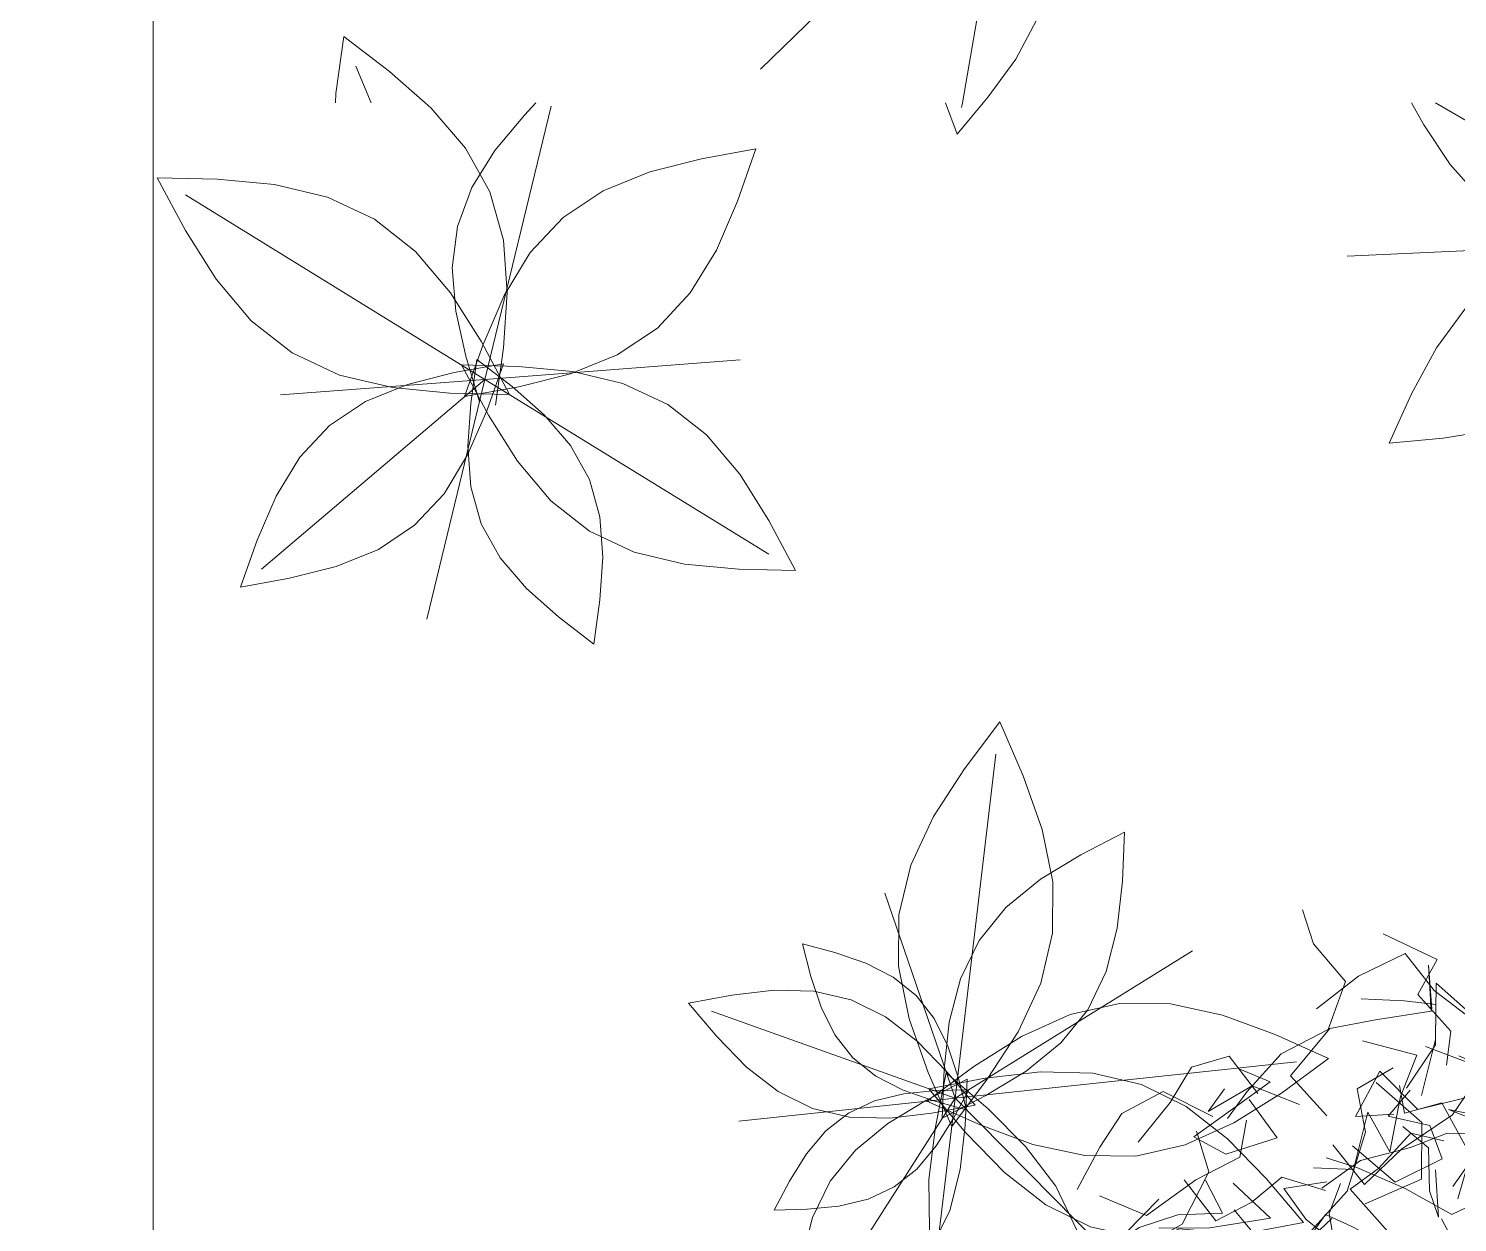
# Model space of a CAD drawing. Header units: metres. Extents: x 0 to 46.1, y -33.1 to 1.9.
# Drawn here: x 40.71 to 41.743, y -18.81 to -17.946 of the extents above; entities that cross this region are included whole.
import ezdxf

# ---------------------------------------------------------------- set-up
doc = ezdxf.new("R2010")
doc.units = ezdxf.units.M
doc.header["$LTSCALE"] = 0.02
doc.layers.add('AB_EXT_MASSIF', color=8, linetype='Continuous', lineweight=9)
doc.layers.add('BLOC_FEUILLAGE', color=7, linetype='Continuous', lineweight=13)
doc.layers.add('ARCHIBOOKS_ARBRE', color=7, linetype='Continuous')
doc.layers.add('CONTEXT', color=7, linetype='Continuous', lineweight=13, true_color=0x787878)

# ---------------------------------------------------------------- blocks, each defined once
blk = doc.blocks.new('AB_ALPHA_11ed163862f4b453')
at = {"layer": 'BLOC_FEUILLAGE', "color": 8, "lineweight": 13, "true_color": 0x878787, "transparency": 33554585}
for points in [[(-0.6101, 2.379), (-0.5543, 2.4008), (-0.4651, 2.4244), (-0.3693, 2.4151), (-0.2958, 2.4705), (-0.3072, 2.5593), (-0.2909, 2.6218)], [(-0.6303, 2.3969), (-0.6806, 2.4833), (-0.7651, 2.4905), (-0.832, 2.4614), (-0.9077, 2.4195)], [(-0.5392, 2.387), (-0.5459, 2.4718), (-0.614, 2.4924), (-0.6809, 2.4598), (-0.7688, 2.4313)], [(-0.2254, 2.2441), (-0.185, 2.2915), (-0.1989, 2.3795), (-0.1351, 2.4136), (-0.1919, 2.5056)], [(-0.1401, 2.2857), (-0.1701, 2.3697), (-0.178, 2.4545), (-0.2712, 2.466), (-0.3669, 2.4581)], [(-0.5583, 2.3868), (-0.5537, 2.301), (-0.6476, 2.3268), (-0.6791, 2.3848), (-0.5871, 2.3886), (-0.5089, 2.3927), (-0.5425, 2.4416)], [(-0.3086, 2.2487), (-0.2217, 2.2861), (-0.1814, 2.3468), (-0.2259, 2.3836), (-0.2895, 2.429)], [(-0.5849, 2.427), (-0.6322, 2.4089), (-0.5402, 2.4045), (-0.4871, 2.3296)], [(-0.192, 2.3443), (-0.1539, 2.4137), (-0.1954, 2.3413), (-0.2884, 2.383), (-0.3661, 2.4146), (-0.4723, 2.3819), (-0.4569, 2.2853)], [(-0.5824, 2.3578), (-0.6296, 2.3083), (-0.7183, 2.3175), (-0.8281, 2.312), (-0.8804, 2.3879)], [(-0.7426, 2.2207), (-0.7922, 2.2595), (-0.8495, 2.2676), (-0.7827, 2.2635), (-0.6906, 2.3167), (-0.6693, 2.3902)], [(-0.1076, 2.2005), (-0.1334, 2.2826), (-0.1599, 2.3788), (-0.2169, 2.2941), (-0.293, 2.2232)], [(-0.528, 2.2199), (-0.4693, 2.1777), (-0.3905, 2.2505), (-0.3962, 2.1688), (-0.3255, 2.2421), (-0.2606, 2.2887), (-0.3283, 2.364)], [(-0.5321, 2.1732), (-0.585, 2.2366), (-0.6551, 2.2284), (-0.7282, 2.2355), (-0.7361, 2.3288)], [(-0.8236, 2.2397), (-0.8816, 2.2586), (-0.9384, 2.3244), (-0.875, 2.306), (-0.7936, 2.3243)], [(-0.7037, 2.3074), (-0.7108, 2.2406), (-0.7804, 2.2819), (-0.851, 2.3007), (-0.9289, 2.298)], [(-0.3532, 2.2221), (-0.4139, 2.2559), (-0.3322, 2.3006), (-0.3124, 2.2056), (-0.2097, 2.1694), (-0.2706, 2.0905), (-0.3398, 2.0303)], [(-0.6648, 2.2756), (-0.6428, 2.1853), (-0.7444, 2.2308), (-0.8219, 2.2801)], [(-0.309, 2.2928), (-0.3836, 2.2965), (-0.4139, 2.2224), (-0.4997, 2.151), (-0.6017, 2.1244), (-0.6911, 2.173)], [(-0.4849, 2.1141), (-0.3752, 2.0962), (-0.3191, 2.1816), (-0.3492, 2.2872)], [(-0.26, 1.9758), (-0.201, 1.9726), (-0.1656, 2.0646), (-0.2259, 2.1276), (-0.1923, 2.23), (-0.2388, 2.2936)], [(-0.3167, 2.26), (-0.336, 2.2131), (-0.2695, 2.1921), (-0.2778, 2.083)], [(-0.6901, 2.2339), (-0.6792, 2.1411), (-0.7759, 2.1405), (-0.8663, 2.0972), (-0.8935, 2.0488), (-0.9078, 1.947), (-0.9005, 1.8432)], [(-0.3138, 1.9651), (-0.274, 2.0006), (-0.3641, 2.0123), (-0.4095, 2.0982), (-0.4622, 2.1775), (-0.4989, 2.2221)], [(-0.1972, 2.2465), (-0.1688, 2.2036), (-0.2649, 2.1632), (-0.3763, 2.1613), (-0.4671, 2.1441), (-0.476, 2.2354)], [(-0.3051, 2.2423), (-0.3637, 2.2244), (-0.3099, 2.1691), (-0.3238, 2.1065), (-0.4184, 2.1173), (-0.4476, 2.2145)], [(-0.2296, 2.1243), (-0.2659, 2.1755), (-0.2137, 2.124), (-0.1998, 2.1954), (-0.141, 2.232)], [(-0.5504, 2.0273), (-0.5834, 1.935), (-0.5461, 2.0089), (-0.568, 2.0799), (-0.5905, 2.1492), (-0.5935, 2.2175), (-0.5214, 2.1851)], [(-0.7264, 2.1901), (-0.7358, 2.1238), (-0.6826, 2.1076), (-0.6538, 2.0066), (-0.5901, 2.0397), (-0.5491, 2.1351), (-0.5025, 2.1689)], [(-0.2327, 1.9118), (-0.1748, 1.9755), (-0.1985, 2.079), (-0.291, 2.1405), (-0.3606, 2.1549), (-0.4496, 2.1843), (-0.5354, 2.1806)], [(-0.3041, 2.1321), (-0.3462, 2.1761), (-0.4301, 2.1544), (-0.4932, 2.1513), (-0.4778, 2.0496), (-0.4294, 2.0113)], [(-0.3518, 2.1941), (-0.3341, 2.1366), (-0.3746, 2.0705), (-0.387, 2.0219), (-0.3453, 2.0963)], [(-0.1787, 2.1949), (-0.1776, 2.1103), (-0.2536, 2.087), (-0.335, 2.0537)], [(-0.5504, 2.1245), (-0.6078, 2.1143), (-0.6874, 2.0472), (-0.7058, 1.9831)], [(-0.5157, 1.9681), (-0.4743, 1.9987), (-0.5284, 2.0939), (-0.5557, 2.1369), (-0.6376, 2.1037), (-0.6774, 2.0702), (-0.7051, 2.1389)], [(-0.3841, 2.0162), (-0.3932, 1.9163), (-0.398, 1.8313), (-0.3807, 1.9203), (-0.389, 1.9893), (-0.468, 2.0019), (-0.529, 1.9643)]]:
    blk.add_lwpolyline(points, dxfattribs=at)

msp = doc.modelspace()

# ---------------------------------------------------------------- linework, layer by layer
at = {"layer": 'AB_EXT_MASSIF', "lineweight": 9, "true_color": 0x606060, "transparency": 33554597}
for points in [[(41.4229, -17.7833), (41.4351, -17.8162), (41.4447, -17.8486), (41.4494, -17.8802), (41.4477, -17.9108), (41.439, -17.9401), (41.424, -17.9683), (41.4041, -17.9956), (41.4004, -18)], [(41.42, -17.8), (41.2394, -17.9755)], [(41.42, -17.8), (41.3854, -18)], [(40.9318, -18), (40.9322, -17.9933), (40.9379, -17.9519), (40.971, -17.9773), (40.9968, -18)], [(40.9577, -18), (40.9467, -17.9733)], [(40.9968, -18), (41.0012, -18.0039), (41.0259, -18.0327), (41.0435, -18.0644), (41.0533, -18.0994), (41.0561, -18.1372), (41.0534, -18.1773), (41.0477, -18.2187)], [(41.0361, -18.2163), (41.0262, -18.1831), (41.0189, -18.1506), (41.0164, -18.1192), (41.0201, -18.0893), (41.0305, -18.0611), (41.0471, -18.0344), (41.0685, -18.0088), (41.0769, -18)], [(41.04, -18.2), (41.0879, -18.0024)], [(41.4004, -18), (41.3815, -18.0225), (41.3731, -18)], [(41.3854, -18), (41.3848, -18.0034)], [(41.9149, -18.1087), (41.8793, -18.1087), (41.8449, -18.1064), (41.8132, -18.0997), (41.7847, -18.0873), (41.7598, -18.0688), (41.7382, -18.0445), (41.7191, -18.0159), (41.7101, -18)], [(41.9, -18.1), (41.7275, -18)], [(41.0252, -18.2125), (41.0386, -18.1748), (41.0539, -18.1394), (41.0728, -18.1083), (41.0966, -18.0829), (41.1255, -18.0636), (41.1592, -18.0498), (41.1966, -18.0404), (41.236, -18.0333), (41.2227, -18.0711), (41.2074, -18.1065), (41.1884, -18.1375), (41.1647, -18.163), (41.1357, -18.1823), (41.102, -18.1961), (41.0646, -18.2055), (41.0252, -18.2125)], [(41.0578, -18.211), (41.0146, -18.2099), (40.9731, -18.206), (40.9347, -18.1969), (40.9006, -18.1809), (40.871, -18.1576), (40.8457, -18.1275), (40.8235, -18.0922), (40.803, -18.0541), (40.8463, -18.0552), (40.8878, -18.0591), (40.9261, -18.0682), (40.9602, -18.0841), (40.9898, -18.1074), (41.0152, -18.1375), (41.0374, -18.1728), (41.0578, -18.211)], [(41.04, -18.2), (40.8234, -18.0666)], [(41.9155, -18.089), (41.8992, -18.1248), (41.8812, -18.1581), (41.86, -18.1868), (41.8346, -18.2097), (41.8046, -18.2261), (41.7705, -18.2366), (41.7331, -18.2426), (41.694, -18.2462), (41.7102, -18.2104), (41.7282, -18.1771), (41.7494, -18.1483), (41.7749, -18.1255), (41.8048, -18.1091), (41.839, -18.0985), (41.8764, -18.0925), (41.9155, -18.089)], [(41.9, -18.1), (41.6637, -18.1108)], [(41.0533, -18.1887), (41.0413, -18.2227), (41.0275, -18.2546), (41.0104, -18.2827), (40.989, -18.3056), (40.9629, -18.3231), (40.9325, -18.3355), (40.8987, -18.3439), (40.8632, -18.3503), (40.8752, -18.3163), (40.889, -18.2844), (40.9061, -18.2563), (40.9275, -18.2334), (40.9536, -18.2159), (40.9841, -18.2036), (41.0178, -18.1951), (41.0533, -18.1887)], [(41.0231, -18.1896), (41.0641, -18.1906), (41.1035, -18.1943), (41.1398, -18.203), (41.1722, -18.2181), (41.2002, -18.2402), (41.2243, -18.2687), (41.2453, -18.3022), (41.2647, -18.3384), (41.2237, -18.3373), (41.1843, -18.3336), (41.148, -18.325), (41.1156, -18.3099), (41.0876, -18.2878), (41.0635, -18.2592), (41.0425, -18.2258), (41.0231, -18.1896)], [(41.0341, -18.1856), (41.0596, -18.2052), (41.0829, -18.2257), (41.102, -18.2479), (41.1156, -18.2724), (41.1232, -18.2994), (41.1253, -18.3286), (41.1232, -18.3596), (41.1188, -18.3915), (41.0932, -18.3719), (41.07, -18.3514), (41.0509, -18.3291), (41.0373, -18.3046), (41.0297, -18.2777), (41.0276, -18.2484), (41.0297, -18.2175), (41.0341, -18.1856)], [(41.04, -18.2), (41.2247, -18.1859)], [(41.04, -18.2), (40.8784, -18.3374)], [(41.04, -18.2), (40.8922, -18.2113)], [(41.04, -18.2), (40.998, -18.3734)], [(41.04, -18.2), (41.2454, -18.3265)], [(41.3776, -18.7405), (41.3606, -18.7014), (41.3469, -18.6626), (41.3392, -18.6246), (41.3394, -18.5875), (41.348, -18.5514), (41.3644, -18.5162), (41.3868, -18.4818), (41.4124, -18.4477), (41.4293, -18.4869), (41.443, -18.5256), (41.4507, -18.5636), (41.4506, -18.6007), (41.442, -18.6368), (41.4256, -18.672), (41.4032, -18.7064), (41.3776, -18.7405)], [(41.38, -18.72), (41.4096, -18.4712)], [(41.3708, -18.7345), (41.3722, -18.699), (41.3759, -18.6651), (41.3839, -18.6338), (41.3974, -18.606), (41.4168, -18.5821), (41.4418, -18.5617), (41.471, -18.5439), (41.5025, -18.5277), (41.5011, -18.5631), (41.4974, -18.5971), (41.4894, -18.6284), (41.476, -18.6561), (41.4565, -18.6801), (41.4315, -18.7005), (41.4023, -18.7182), (41.3708, -18.7345)], [(41.38, -18.72), (41.3292, -18.5718)], [(41.3883, -18.7284), (41.3647, -18.722), (41.3425, -18.7143), (41.3227, -18.7042), (41.3062, -18.6909), (41.2931, -18.6741), (41.2832, -18.6542), (41.2757, -18.6319), (41.2697, -18.6083), (41.2932, -18.6146), (41.3155, -18.6224), (41.3352, -18.6325), (41.3518, -18.6458), (41.3649, -18.6625), (41.3748, -18.6824), (41.3822, -18.7048), (41.3883, -18.7284)], [(41.38, -18.72), (41.5519, -18.6135)], [(41.3945, -18.7252), (41.3632, -18.731), (41.3328, -18.7345), (41.3038, -18.7338), (41.2769, -18.7276), (41.252, -18.7153), (41.2292, -18.6975), (41.2078, -18.6755), (41.1873, -18.6512), (41.2186, -18.6454), (41.2491, -18.6419), (41.278, -18.6426), (41.305, -18.6488), (41.3298, -18.6611), (41.3526, -18.6788), (41.374, -18.7009), (41.3945, -18.7252)], [(41.3597, -18.7222), (41.3937, -18.6972), (41.4281, -18.6754), (41.4632, -18.6596), (41.499, -18.6515), (41.5358, -18.6519), (41.5734, -18.66), (41.6116, -18.674), (41.6501, -18.6913), (41.6161, -18.7163), (41.5817, -18.738), (41.5466, -18.7539), (41.5108, -18.7619), (41.474, -18.7616), (41.4364, -18.7535), (41.3982, -18.7394), (41.3597, -18.7222)], [(41.38, -18.72), (41.2039, -18.6571)], [(41.38, -18.72), (41.6269, -18.6938)], [(41.3887, -18.7064), (41.3873, -18.7397), (41.3838, -18.7717), (41.3763, -18.8012), (41.3636, -18.8273), (41.3453, -18.8499), (41.3218, -18.8691), (41.2943, -18.8858), (41.2646, -18.9011), (41.266, -18.8677), (41.2695, -18.8358), (41.2769, -18.8063), (41.2896, -18.7802), (41.308, -18.7576), (41.3315, -18.7384), (41.359, -18.7217), (41.3887, -18.7064)], [(41.361, -18.7132), (41.4019, -18.7056), (41.4418, -18.701), (41.4796, -18.7019), (41.5149, -18.7101), (41.5473, -18.7261), (41.5772, -18.7494), (41.6051, -18.7782), (41.632, -18.81), (41.5911, -18.8176), (41.5512, -18.8222), (41.5134, -18.8212), (41.4781, -18.8131), (41.4457, -18.7971), (41.4158, -18.7738), (41.3879, -18.745), (41.361, -18.7132)], [(41.3737, -18.7017), (41.4039, -18.7278), (41.4311, -18.7549), (41.453, -18.7838), (41.468, -18.8151), (41.4754, -18.849), (41.4758, -18.8853), (41.4709, -18.9234), (41.4631, -18.9625), (41.433, -18.9364), (41.4058, -18.9093), (41.3838, -18.8804), (41.3689, -18.8491), (41.3615, -18.8152), (41.3611, -18.7789), (41.366, -18.7408), (41.3737, -18.7017)], [(41.3899, -18.7139), (41.3786, -18.735), (41.3664, -18.7546), (41.3524, -18.7713), (41.3361, -18.7842), (41.3172, -18.7931), (41.296, -18.7982), (41.2731, -18.8004), (41.2491, -18.8011), (41.2604, -18.78), (41.2726, -18.7604), (41.2866, -18.7437), (41.3029, -18.7308), (41.3218, -18.7219), (41.343, -18.7168), (41.3659, -18.7146), (41.3899, -18.7139)], [(41.38, -18.72), (41.2236, -18.7366)], [(41.38, -18.72), (41.2745, -18.8855)], [(41.38, -18.72), (41.3522, -18.9536)], [(41.38, -18.72), (41.5384, -18.8804)]]:
    msp.add_lwpolyline(points, dxfattribs=at)
at = {"layer": 'CONTEXT'}
msp.add_lwpolyline([(36.2, -20.9), (36.2, -19.4), (36.5, -19.4), (39.3, -19.4), (39.3, -14.9), (39.3, -13), (40.8, -13), (40.8, -19.4), (40.8, -19.4), (40.8, -20.9), (40.8, -20.9), (40.8, -21), (39.3, -21), (39.3, -20.9), (37.7, -20.9), (37.7, -25), (36.2, -25), (36.2, -20.9)], close=True, dxfattribs=at)

# ---------------------------------------------------------------- block references
at = {"layer": 'ARCHIBOOKS_ARBRE', "transparency": 33554687, "xscale": 0.4, "yscale": 0.4, "rotation": 33}
msp.add_blockref('AB_ALPHA_11ed163862f4b453', (42.3, -19.4), dxfattribs=at)

doc.saveas('drawing.dxf')
